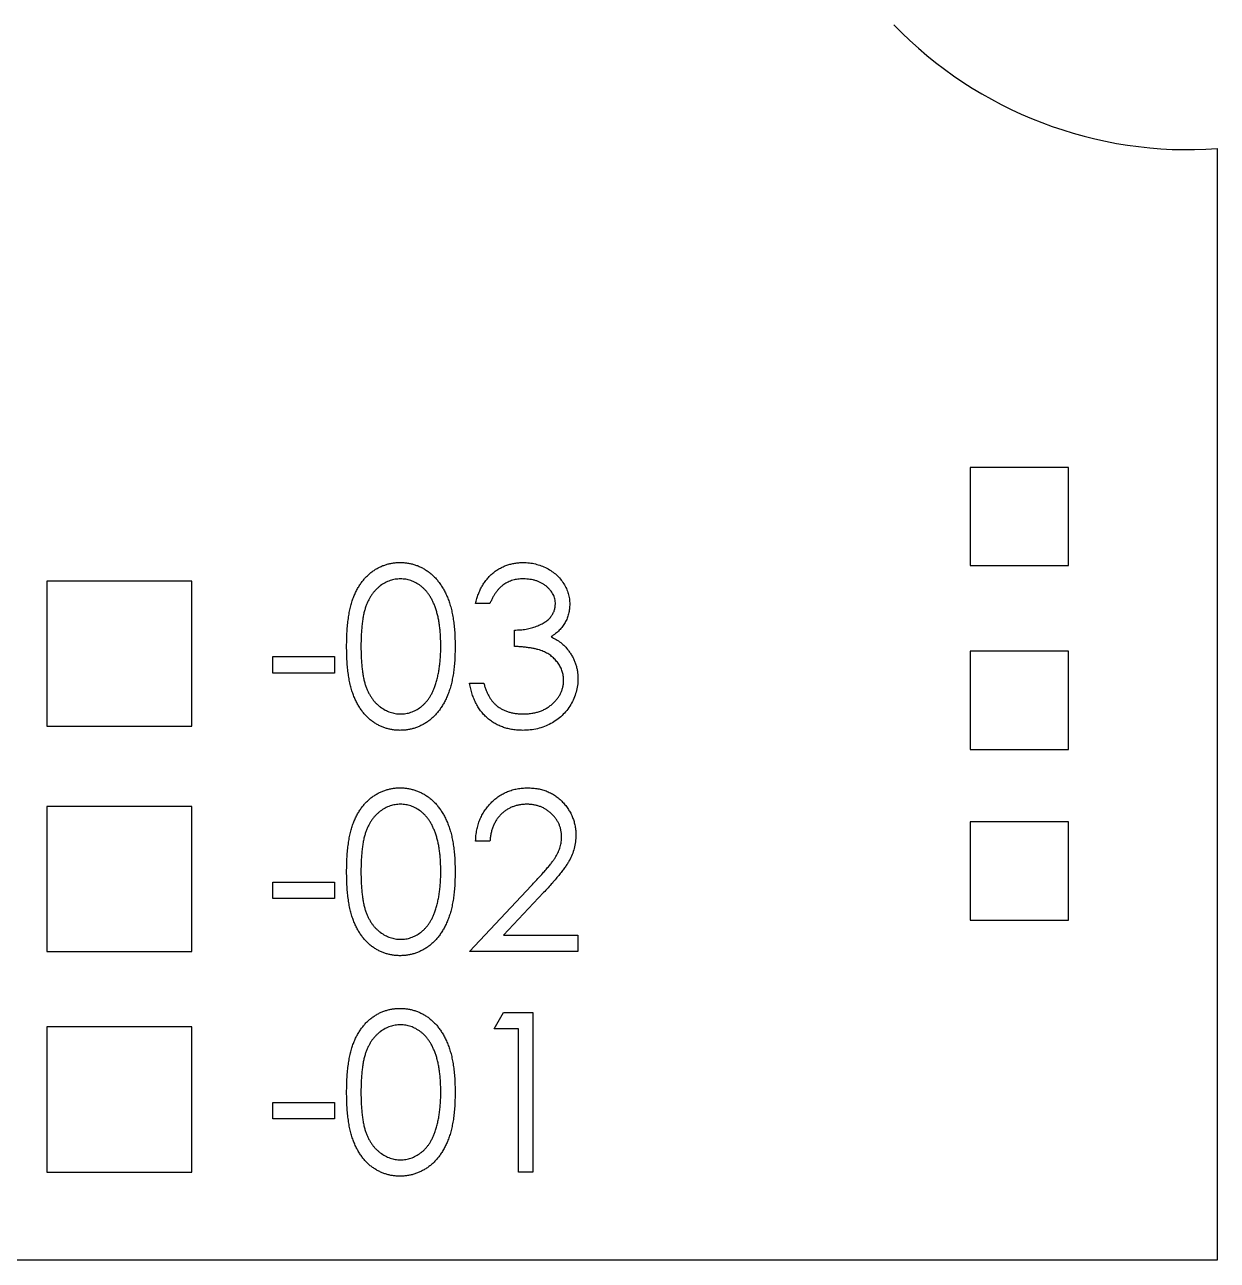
# Model space of a CAD drawing. Extents: x 3.85 to 6.74, y 3.97 to 4.93.
# Drawn here: x 6.3326 to 6.7434, y 3.9714 to 4.3971 of the extents above; entities that cross this region are included whole.
import ezdxf

# ---------------------------------------------------------------- set-up
doc = ezdxf.new("R2010")
doc.units = 0
doc.header["$MEASUREMENT"] = 0
doc.layers.get('0').update_dxf_attribs({"linetype": 'CONTINUOUS'})

msp = doc.modelspace()

# ---------------------------------------------------------------- linework, layer by layer
at = {"color": 7, "linetype": 'CONTINUOUS'}
for p, q in [((6.7434370859, 4.3544487922), (6.7434370859, 3.9714487999)), ((6.6582806347, 4.2446245575), (6.6582806347, 4.2107718069)), ((6.6921333853, 4.2446245575), (6.6582806347, 4.2446245575)), ((6.6921333853, 4.2107718069), (6.6921333853, 4.2446245575)), ((6.6582806347, 4.2107718069), (6.6921333853, 4.2107718069)), ((6.3902416894, 4.2054462918), (6.3402416914, 4.2054462918)), ((6.3402416914, 4.2054462918), (6.3402416914, 4.1554462961)), ((6.3902416894, 4.1554462961), (6.3902416894, 4.2054462918)), ((6.4928768196, 4.197753989), (6.4879409199, 4.197753989)), ((6.5013383527, 4.18294629), (6.5013383527, 4.1885873182)), ((6.6582806347, 4.1813346437), (6.6582806347, 4.1474818931)), ((6.6921333853, 4.1813346437), (6.6582806347, 4.1813346437)), ((6.6921333853, 4.1474818931), (6.6921333853, 4.1813346437)), ((6.4181332284, 4.1737796193), (6.4181332284, 4.1794206474)), ((6.4181332284, 4.1794206474), (6.4392870749, 4.1794206474)), ((6.4392870749, 4.1794206474), (6.4392870749, 4.1737796193)), ((6.4392870749, 4.1737796193), (6.4181332284, 4.1737796193)), ((6.4858255344, 4.1702539767), (6.490761434, 4.1702539767)), ((6.3402416914, 4.1554462961), (6.3902416894, 4.1554462961)), ((6.6582806347, 4.1474818931), (6.6921333853, 4.1474818931)), ((6.3902416894, 4.1278033587), (6.3402416914, 4.1278033587)), ((6.3402416914, 4.1278033587), (6.3402416914, 4.077803363)), ((6.3902416894, 4.077803363), (6.3902416894, 4.1278033587)), ((6.6582806347, 4.1224603079), (6.6582806347, 4.0886075665)), ((6.6921333853, 4.1224603079), (6.6582806347, 4.1224603079)), ((6.6921333853, 4.0886075665), (6.6921333853, 4.1224603079)), ((6.4928768196, 4.1158802848), (6.4879409199, 4.1158802848)), ((6.4181332284, 4.1017777235), (6.4392870749, 4.1017777235)), ((6.4181332284, 4.0961366954), (6.4181332284, 4.1017777235)), ((6.4392870749, 4.1017777235), (6.4392870749, 4.0961366954)), ((6.4858255344, 4.077803363), (6.507155663, 4.100565785)), ((6.4392870749, 4.0961366954), (6.4181332284, 4.0961366954)), ((6.5113643977, 4.0981308807), (6.4976033825, 4.083444382)), ((6.6582806347, 4.0886075665), (6.6921333853, 4.0886075665)), ((6.4976033825, 4.083444382), (6.5231973368, 4.083444382)), ((6.5231973368, 4.083444382), (6.5231973368, 4.077803363)), ((6.3402416914, 4.077803363), (6.3902416894, 4.077803363)), ((6.5231973368, 4.077803363), (6.4858255344, 4.077803363)), ((6.4942870766, 4.0511891429), (6.4975152368, 4.0568301711)), ((6.4975152368, 4.0568301711), (6.5076845094, 4.0568301711)), ((6.5076845094, 4.0568301711), (6.5076845094, 4.0018301694)), ((6.3402416914, 4.0518301697), (6.3402416914, 4.0018301694)), ((6.3902416894, 4.0518301697), (6.3402416914, 4.0518301697)), ((6.3902416894, 4.0018301694), (6.3902416894, 4.0518301697)), ((6.5027486097, 4.0511891429), (6.4942870766, 4.0511891429)), ((6.5027486097, 4.0018301694), (6.5027486097, 4.0511891429)), ((6.4181332284, 4.0201635018), (6.4181332284, 4.0258045254)), ((6.4181332284, 4.0258045254), (6.4392870749, 4.0258045254)), ((6.4392870749, 4.0258045254), (6.4392870749, 4.0201635018)), ((6.4392870749, 4.0201635018), (6.4181332284, 4.0201635018)), ((6.3402416914, 4.0018301694), (6.3902416894, 4.0018301694)), ((6.5076845094, 4.0018301694), (6.5027486097, 4.0018301694)), ((6.7434370859, 3.9714487999), (5.9834370922, 3.9714487999))]:
    msp.add_line(p, q, dxfattribs=at)
msp.add_arc((6.733437089, 4.495093743), 0.1410000000000009, 224, 274.06694474, dxfattribs=at)
for points, knots in [([(6.443517844058423, 4.182924258070557), (6.443522998629155, 4.183805788449535), (6.443533011457098, 4.18551817391686), (6.443644400933342, 4.188013361145268), (6.443829442011918, 4.190354165700757), (6.444083029349987, 4.192540699547861), (6.444391626012064, 4.194573527437115), (6.444803584231092, 4.196447215935327), (6.445272069210934, 4.198170440143029), (6.445815042665036, 4.199748809079236), (6.446427685713966, 4.201203622601019), (6.447094588125926, 4.202561658687764), (6.447841757204096, 4.203821295079289), (6.448628101424447, 4.205001090970822), (6.449481141370159, 4.206089173266556), (6.450397910582593, 4.207080651919052), (6.451370334089091, 4.207990891362525), (6.452403013129987, 4.208804923882284), (6.453486104983175, 4.209514244634863), (6.454587570370145, 4.210157227855489), (6.455738825352954, 4.210665845315513), (6.456911473594424, 4.211100771829757), (6.458114962856246, 4.211445292407916), (6.459349817412813, 4.211684933513903), (6.460617145361184, 4.211834858079919), (6.461472481938809, 4.211849250584458), (6.461906265532781, 4.211856549737224)], [0, 0, 0, 0, 0.0685938754172485, 0.1332445916929342, 0.1943104708402725, 0.2512764872501561, 0.3045101237883932, 0.3542310498301784, 0.4004762284391506, 0.4434059271904891, 0.4840095987806699, 0.52324660372995, 0.5610362642360331, 0.5978937295726231, 0.6335115912616172, 0.6685001861390466, 0.702875321900778, 0.7370646318789448, 0.7706720818125847, 0.8035672205235663, 0.8361830958220394, 0.8684616779620077, 0.9008476178018573, 0.9334672490309375, 0.9662579426774018, 1, 1, 1, 1]), ([(6.461906265532781, 4.211856549737224), (6.462343892325269, 4.211850480096057), (6.463214615618666, 4.211838403646357), (6.464497296519966, 4.211668420351018), (6.465757635307714, 4.211449017992686), (6.466976510153208, 4.211097132739645), (6.468176967639415, 4.210676056400039), (6.46932915479175, 4.210120452858439), (6.470473749915126, 4.20951619086228), (6.471558755584075, 4.208779042056129), (6.472616589784459, 4.207964371317853), (6.473608198901218, 4.20703951175729), (6.474558931112269, 4.206030058963711), (6.475432877637492, 4.204913499190151), (6.476267494606867, 4.203706952606872), (6.477031099120714, 4.202400304876327), (6.477739572756929, 4.200996451713416), (6.478406232941328, 4.199501901175169), (6.478989209668086, 4.197876731498608), (6.47950752258075, 4.196131079291597), (6.479932367712768, 4.194249136836961), (6.480283707166961, 4.192241387747918), (6.480556413464315, 4.190097885657294), (6.480754884497845, 4.187822973553407), (6.480859759186258, 4.185415228216058), (6.48087950566689, 4.183769032927442), (6.480889638930218, 4.182924258070557)], [0, 0, 0, 0, 0.0337879412002539, 0.0672261112531336, 0.0998413805582495, 0.132545412477981, 0.1651298048763309, 0.1980106431827073, 0.231279810572081, 0.2650439104334927, 0.299215763973783, 0.3343588397409629, 0.369695007645484, 0.4062575751144954, 0.4438035186000606, 0.4829815311234258, 0.5230848521443381, 0.5652667767065694, 0.6093428829310777, 0.656392590661991, 0.7058870179274405, 0.7583257517117638, 0.8138327469620024, 0.8727952177377407, 0.9347225675630351, 1, 1, 1, 1]), ([(6.4879409209815, 4.19775398563466), (6.488074642492201, 4.198307638954272), (6.488336057108098, 4.199389985908983), (6.488881304691181, 4.200936385722297), (6.489475292987096, 4.202399755344152), (6.490188550344542, 4.20375269364508), (6.49096654505381, 4.205022390688022), (6.491857902106517, 4.206180048358235), (6.492821497746839, 4.207255109244147), (6.493887318378723, 4.208209174405761), (6.495005054490221, 4.209073110150437), (6.496190455657733, 4.209809718194389), (6.497419672558271, 4.210443383453688), (6.49870122179032, 4.210965415668873), (6.500038918774052, 4.211358673897911), (6.501420669997664, 4.211643995128624), (6.502850096428038, 4.211829284066279), (6.503820415708867, 4.211847367486207), (6.50431311649432, 4.211856549737224)], [0, 0, 0, 0, 0.0726253460834351, 0.1419766113262342, 0.2089849284189385, 0.2739568703644452, 0.3368893473968405, 0.3987449534945898, 0.460115885278862, 0.5208249225900293, 0.5809944586324853, 0.6401519276014654, 0.6986224507562551, 0.7572710809271651, 0.8164266940046606, 0.8762540482034705, 0.9371652930625377, 1, 1, 1, 1]), ([(6.50431311649432, 4.211856549737224), (6.5050309881555, 4.211834876119089), (6.506451072613183, 4.211792001647342), (6.508537349065262, 4.211400489074099), (6.510549199079724, 4.210780951279961), (6.51246460154541, 4.209924935567808), (6.51424374834335, 4.208869134932404), (6.515826745563662, 4.207612546209773), (6.517192136447725, 4.206179414329257), (6.518337619525242, 4.204596474032821), (6.519234512367513, 4.202904744599598), (6.519895869665052, 4.201163599272999), (6.520298496080745, 4.19937716829403), (6.520350676259191, 4.19817098247842), (6.520376818417397, 4.197566685955173)], [0, 0, 0, 0, 0.0902542493426767, 0.178539791528685, 0.2660930338538197, 0.3546309779571728, 0.4418861533505628, 0.5257469151636484, 0.6081136336036369, 0.6901972728278826, 0.7708214843303347, 0.8483261812554107, 0.9240117400247427, 0.9999999999999999, 0.9999999999999999, 0.9999999999999999, 0.9999999999999999]), ([(6.462071529955859, 4.206215524096198), (6.461463102665967, 4.206183875361515), (6.460245139677319, 4.206120520235733), (6.458449908302761, 4.205665842593833), (6.456722994391332, 4.204898563815847), (6.455355773692816, 4.204030608708781), (6.454315505569705, 4.203196713282904), (6.453575232192743, 4.202485001179155), (6.45287660731835, 4.201710260844697), (6.452224699905242, 4.200861458082806), (6.451635538364432, 4.19993589333477), (6.451089983355139, 4.198946301830143), (6.450596357421064, 4.197885174279623), (6.450138161557184, 4.196744284452841), (6.449741660508296, 4.195491562763628), (6.449385159839467, 4.194114287821491), (6.449109994966927, 4.1925879628149), (6.448865672743002, 4.190927630938541), (6.448680992915966, 4.189129946527094), (6.448554740056456, 4.187193119752787), (6.448459095650897, 4.185117708625834), (6.448455561958668, 4.183684595257403), (6.44845374149432, 4.182946293326967)], [0, 0, 0, 0, 0.0603889949326789, 0.1208880041570434, 0.1826143959280571, 0.2473649821762152, 0.2810819424293911, 0.3148717957840594, 0.3492160021204664, 0.3845921848847575, 0.4210094470111024, 0.458060289232382, 0.496725344129668, 0.5371542602876627, 0.5800569185741213, 0.6271124013895726, 0.6783241508939639, 0.7339727554395395, 0.7937385905051615, 0.8577080745882901, 0.9266949806407878, 1, 1, 1, 1]), ([(6.47595374149432, 4.182946293326967), (6.475946829974057, 4.183607447909387), (6.475933307890448, 4.184900967598455), (6.475844466575993, 4.186793388073872), (6.475701705971304, 4.1885939205901), (6.475508482610586, 4.190304198523948), (6.475243227847626, 4.191921177837052), (6.474924683110716, 4.193447172183077), (6.474551226534841, 4.194881770918104), (6.474122858711811, 4.19622867117674), (6.473640101005538, 4.19748304073491), (6.473106774744645, 4.198647579810719), (6.472537725479943, 4.19972856932875), (6.471919248590359, 4.200722532343946), (6.471260094482992, 4.201635268684488), (6.470536595251791, 4.202445767736353), (6.469794706993616, 4.203193458016755), (6.468739584891535, 4.204031673900142), (6.467369476931133, 4.204893079130094), (6.465652839580889, 4.20566423237688), (6.463876193945526, 4.206120621678366), (6.462672650877021, 4.206183912766247), (6.462071529955859, 4.206215524096198)], [0, 0, 0, 0, 0.0656764168485229, 0.1284930038448351, 0.1881472132975866, 0.2450740694520083, 0.299412407564072, 0.3508569647004184, 0.3998785563875581, 0.4466052178570775, 0.491184762275947, 0.5333035069930628, 0.5737769712849099, 0.6124477128656399, 0.6495158390889502, 0.6854481283820849, 0.7202744270676118, 0.7540038485230655, 0.8190868636527461, 0.8805021609090239, 0.9403156787728293, 1, 1, 1, 1]), ([(6.504379222263551, 4.206215524096198), (6.503752961071759, 4.20619370224678), (6.50252972730717, 4.206151079099498), (6.500766638374905, 4.205776440847225), (6.499129300510506, 4.2051828651564), (6.49788197934097, 4.204466124270249), (6.496959350498609, 4.203761043250281), (6.496287408092498, 4.203154462049889), (6.495639586782009, 4.202466723207798), (6.495041307662873, 4.201678962821574), (6.494456720583355, 4.200818268782508), (6.493891407476232, 4.199879900708311), (6.493363526211592, 4.19885048027855), (6.493042196242548, 4.198126562161393), (6.492876818417397, 4.19775398563466)], [0, 0, 0, 0, 0.1227280999764561, 0.2397165235883929, 0.3518621792202467, 0.463201981803225, 0.5202611541541637, 0.5794324380306669, 0.6405963441586378, 0.705298229088021, 0.7732361059084536, 0.8446489293403164, 0.9200459817773688, 1, 1, 1, 1]), ([(6.5154409209815, 4.197588721211583), (6.515434552087355, 4.197875991403604), (6.515421881474514, 4.198447501826155), (6.515255706768637, 4.199285073190578), (6.515017535647956, 4.200097051211917), (6.514671521256013, 4.200873948461461), (6.514224019465384, 4.201618234627741), (6.513682608917104, 4.202332628085816), (6.513045918158476, 4.203023950663279), (6.512318081737225, 4.20367695525905), (6.511505797645669, 4.204264670961273), (6.510641667801918, 4.204788611319375), (6.509722323302547, 4.20522917057161), (6.508753755269365, 4.205594364275818), (6.507730728124836, 4.205868594297273), (6.506658623785949, 4.206065622572129), (6.505535238310473, 4.206188775566103), (6.504768826430584, 4.206206509222386), (6.504379222263551, 4.206215524096198)], [0, 0, 0, 0, 0.055265429429255, 0.1099479507543712, 0.1638976208060363, 0.2180695737014812, 0.2732851511607947, 0.3308840720778529, 0.3904782195586434, 0.4541190809354982, 0.5189409231034413, 0.5833792809311801, 0.6485746725268519, 0.7150779036892848, 0.7825379574848439, 0.8523470501177107, 0.9249408757112344, 1, 1, 1, 1]), ([(6.501338356878936, 4.188587318967993), (6.50201853912335, 4.188600580282835), (6.503350383152942, 4.188626546857443), (6.505301335615454, 4.188875934000164), (6.507161202980478, 4.189280724568701), (6.50890201009667, 4.189845864790117), (6.510480486423568, 4.190533878337625), (6.511863007678564, 4.191304190688926), (6.512999837376743, 4.192192868280305), (6.513911336225434, 4.193157902097572), (6.514587404824935, 4.194199495626924), (6.515086438729682, 4.195280175148787), (6.51538160676614, 4.196420045025937), (6.515421079958362, 4.197197790789606), (6.5154409209815, 4.197588721211583)], [0, 0, 0, 0, 0.1101513778870505, 0.2156840408510311, 0.3180373845849133, 0.4181367779933889, 0.5116558022784847, 0.5966723572005863, 0.6738006776704211, 0.7445265998525858, 0.8107013618101405, 0.874075167515923, 0.9367044473916147, 1, 1, 1, 1]), ([(6.520376818417397, 4.197566685955173), (6.520358533415228, 4.196985150609798), (6.520322752503483, 4.195847176182522), (6.52001893713036, 4.19418583837035), (6.519507652999448, 4.192620041794487), (6.518799413873224, 4.191143194961118), (6.517882618083735, 4.189764661763897), (6.5167720471326, 4.188481340621804), (6.515459862447557, 4.187287539565503), (6.514465479135763, 4.186603662133031), (6.513953541173807, 4.186251581788506)], [0, 0, 0, 0, 0.1280675485958898, 0.2506083188676679, 0.3706301659145024, 0.4900722467299496, 0.6103747641546189, 0.7343130699115267, 0.8632165042449886, 1, 1, 1, 1]), ([(6.513953541173807, 4.186251581788506), (6.514539357353046, 4.18597009182916), (6.515701909673205, 4.185411474950801), (6.517270532024675, 4.184298534869316), (6.518716222522797, 4.183045088098999), (6.519512980536095, 4.182055993967889), (6.519914078032782, 4.181558072173121)], [0, 0, 0, 0, 0.25391588862308, 0.5038961297186533, 0.7502553885301003, 1, 1, 1, 1]), ([(6.461906265532781, 4.154036036916711), (6.461472497057649, 4.154043400758228), (6.460617190291428, 4.154057920816361), (6.459349643964383, 4.154206911008886), (6.458116579888153, 4.154449863825619), (6.456915532998051, 4.154779792498436), (6.455744045622716, 4.155199112445967), (6.454613592515346, 4.155732471249825), (6.453509248562076, 4.156351086848254), (6.452436036670627, 4.15705486891482), (6.451414473455641, 4.157861419036943), (6.450438469211353, 4.158753310187826), (6.449533570175373, 4.159753527384452), (6.448686413117639, 4.160846106378158), (6.447893544376765, 4.162028872209783), (6.44714953935385, 4.163298151795424), (6.446484667888822, 4.164669417480421), (6.445858133882561, 4.166132128555638), (6.445305839369186, 4.167722094935868), (6.444823586000447, 4.16945122437959), (6.444417002529945, 4.171331311158805), (6.444093153119835, 4.173362445263607), (6.443827848232698, 4.175541482368224), (6.443644583351948, 4.177871894881247), (6.443533067150913, 4.180348691265739), (6.443523011021052, 4.182050069239302), (6.443517844058423, 4.182924258070557)], [0, 0, 0, 0, 0.0337906803429672, 0.0666286260745624, 0.099295262884201, 0.1316507517839148, 0.1636088819681108, 0.1961310226856821, 0.228932780592022, 0.2621920605927201, 0.296028765755508, 0.330258969185459, 0.3651045936798505, 0.4009992591691218, 0.4379098368951161, 0.4760009680137945, 0.5155511169363323, 0.5565882586710896, 0.5999440814163917, 0.6466082875005267, 0.6964008624514628, 0.7497565159327976, 0.8068383525917535, 0.8674216658694571, 0.9318796288865531, 1, 1, 1, 1]), ([(6.44845374149432, 4.182946293326967), (6.448455659678137, 4.18221167385405), (6.448459382496273, 4.180785921707068), (6.448553823903544, 4.178717720192078), (6.448685276694077, 4.176785467519293), (6.448850651929029, 4.174989917894401), (6.449098324647681, 4.173337346487142), (6.449379325141336, 4.171820883698999), (6.449716365895628, 4.17044333403063), (6.450117119159269, 4.16919266741998), (6.450573592020959, 4.168051146681803), (6.451071187919826, 4.166988440515619), (6.451610191826553, 4.16599162266591), (6.45220297008761, 4.165064289660149), (6.452858015522701, 4.164211620870095), (6.453560707287668, 4.163429566699432), (6.454315131321334, 4.162721311446878), (6.455359252678836, 4.161880755968921), (6.456730981922981, 4.16100192496065), (6.458468139846955, 4.160246046772332), (6.46025393472331, 4.159767955169419), (6.461466367281022, 4.159707324969864), (6.462071529955859, 4.159677062557736)], [0, 0, 0, 0, 0.0729596725565431, 0.1416003980637289, 0.2055868247616573, 0.2653317514049719, 0.320634150676446, 0.3715010354005607, 0.4184798438617735, 0.4613938651164282, 0.5018334890605347, 0.5405087845770907, 0.5778894042135677, 0.6143163116208332, 0.6497018639313423, 0.6845703410010858, 0.7186338519825681, 0.752359742329178, 0.8176309254522459, 0.8797078861579288, 0.93995847693856, 1, 1, 1, 1]), ([(6.480889638930218, 4.182924258070557), (6.480879270112179, 4.182083178583281), (6.48085902166908, 4.18044070110172), (6.480757271298724, 4.178043633164805), (6.480551093110085, 4.17578113468515), (6.480299799181814, 4.173649927707586), (6.479937482501427, 4.171652798082663), (6.47953411576901, 4.169779020475633), (6.479019598862433, 4.168046201272718), (6.478450450209093, 4.166434962172781), (6.477793066149906, 4.164946742682853), (6.477089928167286, 4.163548684170256), (6.476314924772715, 4.162249451957481), (6.475496322573471, 4.161035257663559), (6.474605830499243, 4.159928273785889), (6.473667964525143, 4.158907529044589), (6.472666735264645, 4.157981062660117), (6.471603455610763, 4.157156772855017), (6.470508194679939, 4.156414071173432), (6.469363376419317, 4.155788263025967), (6.468195799953887, 4.15524268603097), (6.466993320994414, 4.154804105932029), (6.465763607380397, 4.154457406636222), (6.464502230722245, 4.154221392880393), (6.4632144440799, 4.15405503290357), (6.462343834947688, 4.154042390837492), (6.461906265532781, 4.154036036916711)], [0, 0, 0, 0, 0.0650596339825159, 0.1270498037242675, 0.1855061235695817, 0.2407519353051602, 0.2929641184114982, 0.3424460113875109, 0.3889182415745303, 0.4326754501382249, 0.4745258671785994, 0.5146698695347106, 0.5536430499422051, 0.5914614378981227, 0.6278388512382591, 0.6634189805605545, 0.6985977059250446, 0.7332029146685496, 0.7673952762111598, 0.8008348065624473, 0.8340066273958262, 0.8669881685285085, 0.8997253758474593, 0.9327056936972697, 0.9661777838687264, 1, 1, 1, 1]), ([(6.473871409763551, 4.169119169929531), (6.474037223257453, 4.169609922978288), (6.474373895760535, 4.170606362130685), (6.474807795070503, 4.172152076663378), (6.475149508486561, 4.173773834382403), (6.47545693280548, 4.175461943359407), (6.475666766541011, 4.177228852946723), (6.475835660749747, 4.179069096122542), (6.475935142973078, 4.180984060386241), (6.475947474775628, 4.182285124533595), (6.47595374149432, 4.182946293326967)], [0, 0, 0, 0, 0.1105883385953345, 0.2245417540535943, 0.3425034940501039, 0.4643240984173566, 0.5907560327017645, 0.7222274753555133, 0.8588428362087226, 0.9999999999999999, 0.9999999999999999, 0.9999999999999999, 0.9999999999999999]), ([(6.518261433802013, 4.171311677942351), (6.518237336030012, 4.171824109641157), (6.518189260393165, 4.172846423250006), (6.517823734267905, 4.174351038821769), (6.517217118950445, 4.17580129043492), (6.516384395689696, 4.177178185803779), (6.515346420611245, 4.178439372315524), (6.514152258742227, 4.179568270192087), (6.512776430421792, 4.180508251380295), (6.511502949845474, 4.181155886113738), (6.510372009908441, 4.181587379561043), (6.50940612982767, 4.181889956181257), (6.508323831138859, 4.182131824626143), (6.507138118500809, 4.18236578635908), (6.505843987509377, 4.182561924452071), (6.50444027334651, 4.182726197965676), (6.502926410953564, 4.182857436049818), (6.501878409026427, 4.182916075487341), (6.501338356878936, 4.182946293326967)], [0, 0, 0, 0, 0.0669025611986262, 0.1334722245710304, 0.2010152128987453, 0.2716179086809916, 0.3428843170151075, 0.4138334373834363, 0.4855715419705947, 0.5598171257698282, 0.5999152807368288, 0.6436230850318218, 0.6919224361141817, 0.7447128019262279, 0.8015114286639122, 0.8628712761230354, 0.9293353763051998, 1, 1, 1, 1]), ([(6.519914078032782, 4.181558072173121), (6.520178835426325, 4.181195774690871), (6.520704014627778, 4.180477112598493), (6.521350427745456, 4.179320976057755), (6.521943555350895, 4.17815585241912), (6.522380080099266, 4.176935930523846), (6.522756783658662, 4.175700396421093), (6.523004642057447, 4.174422792387676), (6.523163757235123, 4.173115256743333), (6.523186100255844, 4.172230279947002), (6.52319733123791, 4.171785435955172)], [0, 0, 0, 0, 0.1281455049994644, 0.254192538628043, 0.3781411397135915, 0.5013808330744073, 0.6239569784447042, 0.7470758858273299, 0.8728647202442611, 1, 1, 1, 1]), ([(6.462071529955859, 4.159677062557736), (6.462680167575797, 4.159703598548233), (6.46389528384856, 4.159756576400423), (6.465679863202609, 4.160218946212485), (6.467398007989432, 4.160970612695906), (6.468753949640306, 4.161829373837228), (6.469782663342332, 4.162652436153525), (6.470519991688665, 4.163353366839109), (6.471196663966477, 4.164138431150527), (6.471838472739083, 4.164985407987555), (6.472427114037795, 4.165910550391977), (6.47296239229049, 4.166909389904048), (6.473450844790681, 4.167984705822686), (6.473729129812976, 4.168735373114619), (6.473871409763551, 4.169119169929531)], [0, 0, 0, 0, 0.1128017870876412, 0.2252034422403031, 0.3396628004503114, 0.4597310343290401, 0.5217844254033596, 0.5839686717932115, 0.6482103637315138, 0.7139104928357358, 0.7810269995615565, 0.8514662200478417, 0.9240585113203397, 1, 1, 1, 1]), ([(6.504169887327653, 4.154036036916711), (6.503581906765162, 4.154049799266489), (6.502424957086921, 4.154076878981641), (6.500723460692258, 4.154258705113176), (6.499102744513952, 4.154599824225187), (6.497547070754123, 4.15502882871968), (6.496079918309793, 4.155621975496273), (6.494680183566174, 4.156329116342112), (6.493354002041274, 4.157168384950618), (6.492109249500782, 4.158141192729943), (6.490947255799334, 4.159230105562837), (6.489897624691097, 4.160453213346574), (6.488948743118792, 4.16178768864251), (6.488106640158053, 4.163245535278783), (6.487367771728605, 4.164822670032299), (6.486748038330935, 4.166525412768586), (6.486206934523723, 4.168340563079829), (6.485954865925461, 4.169605156868914), (6.485825536366115, 4.170253985634659)], [0, 0, 0, 0, 0.0655377247223923, 0.128956387961231, 0.1903671277264783, 0.2499654671000665, 0.3085687536915746, 0.3664152430357365, 0.424556412502518, 0.483181137491438, 0.542251435306565, 0.6017442596855528, 0.6625077153077683, 0.7244995565544741, 0.7891389152034054, 0.856353952001831, 0.9262991097764977, 1, 1, 1, 1]), ([(6.490761433802013, 4.170253985634659), (6.490890028381789, 4.169830501140438), (6.491140156009269, 4.169006787015011), (6.491565923549822, 4.167821296497262), (6.492050996396642, 4.166734527089444), (6.492571368032352, 4.165738506601219), (6.493117886469852, 4.164823425991067), (6.493729406721996, 4.164013482334817), (6.494360636145739, 4.163273100585807), (6.494836454555546, 4.162855970969604), (6.495069326430217, 4.162651822173121)], [0, 0, 0, 0, 0.149770386031969, 0.2913164099952423, 0.4259663731047409, 0.5521595739695285, 0.6715274135235938, 0.7861216286916604, 0.8953250730704463, 1, 1, 1, 1]), ([(6.52319733123791, 4.171785435955172), (6.523169065592041, 4.171015317765582), (6.523112667318887, 4.169478705574902), (6.522610738359325, 4.16720786994583), (6.521827792657628, 4.164992217584226), (6.520736628032698, 4.162863170645925), (6.519380475583942, 4.160877242276237), (6.517775962758574, 4.159095261669167), (6.515921381095206, 4.157577493494988), (6.513870727993502, 4.156298109448821), (6.511640454996953, 4.155284212020678), (6.509264480996215, 4.154553616746965), (6.506756873397553, 4.154115362057064), (6.505042033962388, 4.154062779679269), (6.504169887327653, 4.154036036916711)], [0, 0, 0, 0, 0.0796349660380427, 0.1588951686538334, 0.2395795267652217, 0.3223821210874965, 0.4057934127573031, 0.4878842639085049, 0.5697105896098897, 0.6530482051842861, 0.7374337002462258, 0.8225728805582574, 0.9097627089986438, 1, 1, 1, 1]), ([(6.504258028353295, 4.159677062557736), (6.504772733219274, 4.159686725328409), (6.505779194151787, 4.159705620042303), (6.507247673173455, 4.159879886773147), (6.508645138001003, 4.160132578961095), (6.509957327510096, 4.16052783867437), (6.511202097379902, 4.161002017996264), (6.512351660750685, 4.161622805756263), (6.513439813365285, 4.162323885169575), (6.51443467738101, 4.163139375365827), (6.515331595937275, 4.164020831997733), (6.516106632666878, 4.164955978930676), (6.516777903115208, 4.165915820524117), (6.517317492531178, 4.166922747942268), (6.517744333085128, 4.167966884036622), (6.518034732915835, 4.169052137017827), (6.518236698730901, 4.170169368376728), (6.518253143675201, 4.170928825145473), (6.518261433802013, 4.171311677942351)], [0, 0, 0, 0, 0.0760618905628335, 0.148732460803536, 0.2183745247439723, 0.2857225935927383, 0.3510576941824566, 0.414934915729319, 0.4784859417740849, 0.5421690352812155, 0.6047501165431393, 0.6641185017301124, 0.7214996756099118, 0.7776159163852555, 0.8326661086975489, 0.8878580281135748, 0.9434676608977681, 1, 1, 1, 1]), ([(6.495069326430217, 4.162651822173121), (6.495377307028125, 4.162414503395589), (6.495992317557961, 4.161940598389556), (6.496993873553669, 4.161334103543434), (6.498050888985825, 4.160814958455296), (6.499172178618315, 4.16039297557028), (6.500357892866289, 4.160076219995622), (6.501603221975396, 4.15984823423859), (6.502910209218409, 4.159697728217396), (6.503802202473382, 4.159684051583381), (6.504258028353295, 4.159677062557736)], [0, 0, 0, 0, 0.1182604269471052, 0.2361558108840867, 0.3556302211949984, 0.4762494473041355, 0.6001641196112295, 0.7286330771605736, 0.8613262312325873, 1, 1, 1, 1]), ([(6.443517844058423, 4.105281325344987), (6.443522998629155, 4.106162855723966), (6.443533011457098, 4.10787524119129), (6.443644400933342, 4.110370428419698), (6.443829442011918, 4.112711232975188), (6.444083029349987, 4.114897766822292), (6.444391626012064, 4.116930594711544), (6.444803584231092, 4.118804283209758), (6.445272069210934, 4.12052750741746), (6.445815042665036, 4.122105876353666), (6.446427685713966, 4.123560689875449), (6.447094588125926, 4.124918725962194), (6.447841757204096, 4.12617836235372), (6.448628101424447, 4.127358158245253), (6.449481141370159, 4.128446240540987), (6.450397910582593, 4.129437719193482), (6.451370334089091, 4.130347958636954), (6.452403013129987, 4.131161991156715), (6.453486104983175, 4.131871311909293), (6.454587570370145, 4.132514295129919), (6.455738825352954, 4.133022912589944), (6.456911473594424, 4.133457839104187), (6.458114962856246, 4.133802359682345), (6.459349817412813, 4.134042000788333), (6.460617145361184, 4.134191925354348), (6.461472481938809, 4.134206317858888), (6.461906265532781, 4.134213617011653)], [0, 0, 0, 0, 0.0685938754172485, 0.1332445916929342, 0.1943104708402729, 0.2512764872501566, 0.3045101237883933, 0.3542310498301785, 0.4004762284391508, 0.4434059271904892, 0.48400959878067, 0.5232466037299498, 0.5610362642360333, 0.5978937295726232, 0.6335115912616174, 0.6685001861390468, 0.7028753219007781, 0.737064631878945, 0.7706720818125848, 0.8035672205235665, 0.8361830958220395, 0.8684616779620079, 0.9008476178018571, 0.9334672490309373, 0.9662579426774018, 1, 1, 1, 1]), ([(6.461906265532781, 4.134213617011653), (6.462343892325269, 4.134207547370487), (6.463214615618666, 4.134195470920789), (6.464497296519966, 4.134025487625449), (6.465757635307714, 4.133806085267117), (6.466976510153208, 4.133454200014076), (6.468176967639415, 4.133033123674468), (6.46932915479175, 4.132477520132869), (6.470473749915126, 4.131873258136711), (6.471558755584075, 4.131136109330559), (6.472616589784459, 4.130321438592283), (6.473608198901218, 4.12939657903172), (6.474558931112269, 4.128387126238142), (6.475432877637492, 4.12727056646458), (6.476267494606867, 4.126064019881302), (6.477031099120714, 4.124757372150757), (6.477739572756929, 4.123353518987846), (6.478406232941328, 4.121858968449598), (6.478989209668086, 4.120233798773039), (6.47950752258075, 4.118488146566027), (6.479932367712768, 4.116606204111392), (6.480283707166963, 4.114598455022349), (6.480556413464315, 4.112454952931724), (6.480754884497845, 4.110180040827838), (6.480859759186258, 4.107772295490489), (6.48087950566689, 4.106126100201872), (6.480889638930218, 4.105281325344987)], [0, 0, 0, 0, 0.0337879412002539, 0.0672261112531336, 0.0998413805582496, 0.1325454124779809, 0.1651298048763308, 0.1980106431827072, 0.2312798105720809, 0.2650439104334926, 0.2992157639737829, 0.3343588397409634, 0.3696950076454846, 0.4062575751144953, 0.4438035186000606, 0.4829815311234258, 0.5230848521443381, 0.5652667767065694, 0.6093428829310777, 0.6563925906619911, 0.7058870179274406, 0.7583257517117639, 0.8138327469620024, 0.8727952177377413, 0.9347225675630347, 1, 1, 1, 1]), ([(6.4879409209815, 4.115880283678321), (6.487973085053095, 4.116535115142552), (6.488036254433712, 4.117821186711057), (6.488332205031304, 4.11969623099434), (6.488755281253383, 4.121488685994528), (6.489354878962002, 4.123183184703846), (6.490095329734926, 4.124799969331037), (6.491001855759209, 4.126317570846553), (6.492055131368227, 4.127751051265506), (6.493253224285831, 4.129073270049807), (6.494553265522256, 4.130281943333944), (6.49594746580932, 4.131336739849812), (6.497421495402999, 4.132217743228409), (6.498962569201746, 4.132958246886247), (6.50058851017906, 4.133513409899508), (6.502283776158968, 4.13392551267619), (6.504056029570083, 4.134173413467871), (6.505263514272793, 4.134200063351031), (6.505877619699449, 4.134213617011653)], [0, 0, 0, 0, 0.0687985167452406, 0.1351184559300887, 0.1990010113675045, 0.2619337007769909, 0.3235312844431782, 0.3854347205665486, 0.4472155159851222, 0.5100181032833274, 0.5725109099917948, 0.6333640222588508, 0.6932167277430217, 0.7525553881310318, 0.8125582265741703, 0.8732608589653617, 0.9355427078252669, 1, 1, 1, 1]), ([(6.505877619699449, 4.134213617011653), (6.506480746162069, 4.134199612983618), (6.507665868116492, 4.134172095568774), (6.509394813659616, 4.133932230004135), (6.51104464236021, 4.13356465740562), (6.512596656725736, 4.13301997271741), (6.514066784785085, 4.132336512581195), (6.515436823913335, 4.13148654035792), (6.516739903085438, 4.130510273873105), (6.517912069444964, 4.129358719680051), (6.518988845654306, 4.128130008447283), (6.519916961644429, 4.126817755182333), (6.520716262436691, 4.125460844900414), (6.521370465168644, 4.12404867815845), (6.521866379932689, 4.122576656255077), (6.522233805245749, 4.121058891967893), (6.522443845410187, 4.11947786926833), (6.522475904152534, 4.11840759260826), (6.522492203032781, 4.117863456755243)], [0, 0, 0, 0, 0.0694796363669833, 0.1365250035391414, 0.2008008928734225, 0.2639832069133276, 0.3257111447611872, 0.3872705140757315, 0.4494927805315655, 0.5129551957628502, 0.576266397070108, 0.6375749668311783, 0.6979010984244985, 0.7575582794115655, 0.816587504365064, 0.876645756608313, 0.9372858729381262, 1, 1, 1, 1]), ([(6.462071529955859, 4.128572591370628), (6.461463102665967, 4.128540942635946), (6.460245139677319, 4.128477587510163), (6.458449908302761, 4.128022909868264), (6.456722994391332, 4.127255631090278), (6.455355773692816, 4.12638767598321), (6.454315505569705, 4.125553780557334), (6.453575232192743, 4.124842068453585), (6.45287660731835, 4.124067328119128), (6.452224699905242, 4.123218525357236), (6.451635538364432, 4.1222929606092), (6.451089983355139, 4.121303369104572), (6.450596357421064, 4.120242241554053), (6.450138161557184, 4.11910135172727), (6.449741660508296, 4.117848630038058), (6.449385159839467, 4.116471355095921), (6.449109994966927, 4.114945030089331), (6.448865672743002, 4.113284698212971), (6.448680992915966, 4.111487013801524), (6.448554740056456, 4.109550187027216), (6.448459095650897, 4.107474775900265), (6.448455561958668, 4.106041662531832), (6.44845374149432, 4.105303360601398)], [0, 0, 0, 0, 0.0603889949326789, 0.1208880041570434, 0.1826143959280565, 0.2473649821762152, 0.2810819424293911, 0.314871795784059, 0.3492160021204664, 0.3845921848847574, 0.4210094470111023, 0.4580602892323818, 0.4967253441296684, 0.5371542602876624, 0.5800569185741206, 0.6271124013895722, 0.6783241508939636, 0.7339727554395391, 0.7937385905051612, 0.8577080745882897, 0.9266949806407879, 1, 1, 1, 1]), ([(6.47595374149432, 4.105303360601398), (6.475946829974057, 4.105964515183818), (6.475933307890448, 4.107258034872886), (6.475844466575993, 4.109150455348303), (6.475701705971304, 4.11095098786453), (6.475508482610586, 4.112661265798378), (6.475243227847626, 4.114278245111483), (6.474924683110716, 4.115804239457507), (6.474551226534841, 4.117238838192534), (6.474122858711811, 4.118585738451171), (6.473640101005538, 4.119840108009339), (6.473106774744645, 4.121004647085149), (6.472537725479943, 4.12208563660318), (6.471919248590359, 4.123079599618376), (6.47126009448299, 4.123992335958918), (6.470536595251791, 4.124802835010783), (6.469794706993616, 4.125550525291185), (6.468739584891535, 4.126388741174574), (6.467369476931133, 4.127250146404524), (6.465652839580889, 4.128021299651309), (6.463876193945526, 4.128477688952796), (6.462672650877021, 4.128540980040677), (6.462071529955859, 4.128572591370628)], [0, 0, 0, 0, 0.0656764168485234, 0.128493003844835, 0.1881472132975865, 0.2450740694520087, 0.2994124075640729, 0.3508569647004182, 0.3998785563875584, 0.4466052178570776, 0.4911847622759477, 0.5333035069930625, 0.57377697128491, 0.61244771286564, 0.6495158390889498, 0.6854481283820854, 0.7202744270676118, 0.7540038485230655, 0.8190868636527466, 0.880502160909024, 0.9403156787728294, 1, 1, 1, 1]), ([(6.505624214250731, 4.128572591370628), (6.50519399129633, 4.128561801921725), (6.504349104449818, 4.12854061322557), (6.503111289149939, 4.128380020432433), (6.501922188829471, 4.128136810835247), (6.500800127190051, 4.127749623147484), (6.499721621478257, 4.127296470543358), (6.498714184915373, 4.126709717631231), (6.497749517349253, 4.126039261690185), (6.496847013711552, 4.125257552646776), (6.496025027921466, 4.124375120880412), (6.495277260090464, 4.12341460949686), (6.494643668993588, 4.122358990575817), (6.494081236569548, 4.121233593995829), (6.493651086804581, 4.12000750046993), (6.493283339580191, 4.11871069560936), (6.49301621333196, 4.117324677059119), (6.492924055124917, 4.116369744774422), (6.492876818417397, 4.115880283678321)], [0, 0, 0, 0, 0.0644420198530867, 0.1265534866972383, 0.1867788219416124, 0.2459439745213414, 0.3041103458128573, 0.3617852793109977, 0.420255407067459, 0.4799428587769948, 0.5402862362437816, 0.6007123566267304, 0.6619622304358131, 0.7244721944653055, 0.7888813129531337, 0.8563062910592517, 0.9263482014292842, 1, 1, 1, 1]), ([(6.517556305596884, 4.117422751627038), (6.51754641798017, 4.117798072214983), (6.517526931386329, 4.118537757021615), (6.517351695164191, 4.119621538213869), (6.517094238373284, 4.120671025124277), (6.516697417926779, 4.121673241599298), (6.516220652771174, 4.122647899299667), (6.515611550127521, 4.123565365591621), (6.514915505755522, 4.124456914699018), (6.514108128424925, 4.125291976141908), (6.513221778134406, 4.126057022094272), (6.512285266654499, 4.12673467177676), (6.511294487240121, 4.12730100444963), (6.510253568907982, 4.127765258390348), (6.509165426395269, 4.128129443227877), (6.508027951672403, 4.128381792258326), (6.506844288602265, 4.128540231312235), (6.506036047949751, 4.128561668296529), (6.505624214250731, 4.128572591370628)], [0, 0, 0, 0, 0.0619690391917484, 0.1221290764323364, 0.180999124191659, 0.2401624165448512, 0.2998647227478914, 0.3599512670925817, 0.4217417893803282, 0.486545679012397, 0.5515084714935634, 0.6149949372340053, 0.6772396658274387, 0.7397146797414266, 0.8030385380943941, 0.866487292833148, 0.9319694797733326, 0.9999999999999999, 0.9999999999999999, 0.9999999999999999, 0.9999999999999999]), ([(6.507155664571243, 4.100565780473192), (6.507675025274471, 4.101107867150912), (6.508672610895234, 4.102149104717673), (6.510082996226247, 4.103669740245407), (6.511351786661817, 4.105078798380812), (6.51247982384666, 4.106382522995053), (6.513468035937724, 4.107573523188478), (6.514313261089949, 4.108661132548761), (6.515019235046061, 4.109636017529816), (6.515767420324548, 4.110781271642606), (6.516480864635481, 4.112181218547889), (6.517107909183216, 4.11388342131769), (6.517487513421494, 4.115639580639577), (6.517533283070869, 4.116825981715112), (6.517556305596884, 4.117422751627038)], [0, 0, 0, 0, 0.1107941734871618, 0.2128129326077734, 0.3060779098917656, 0.390617458060214, 0.4672327266979064, 0.5344506183816976, 0.59386680149885, 0.6448329686326044, 0.7362206188001785, 0.8250374016667812, 0.9119923130965324, 1, 1, 1, 1]), ([(6.522492203032781, 4.117863456755243), (6.522465594198282, 4.117097419684614), (6.522412843476654, 4.11557878840938), (6.521961623688653, 4.113347121445995), (6.521256869471843, 4.111184957545531), (6.520408414776313, 4.109444740631073), (6.519552250917343, 4.108042632764467), (6.518781494644315, 4.106887636445776), (6.51787406549704, 4.105644343194269), (6.516837716150535, 4.104307720794883), (6.515654599198601, 4.102895273447245), (6.514355451860603, 4.101378183428507), (6.512906723208333, 4.099784502781978), (6.511890816137749, 4.098695288297363), (6.511364398545603, 4.098130884639859)], [0, 0, 0, 0, 0.0987013748863721, 0.1956706803858569, 0.2924199929089622, 0.3913392869674686, 0.4444587417649348, 0.5042245791547474, 0.5703475914063549, 0.6429138259794822, 0.7222898165239618, 0.8079227212022502, 0.9004703662977914, 1, 1, 1, 1]), ([(6.461906265532781, 4.076393104191141), (6.461472497057649, 4.076400468032658), (6.460617190291428, 4.076414988090792), (6.459349643964383, 4.076563978283315), (6.458116579888153, 4.076806931100049), (6.456915532998051, 4.077136859772867), (6.455744045622716, 4.077556179720396), (6.454613592515346, 4.078089538524256), (6.453509248562076, 4.078708154122683), (6.452436036670627, 4.07941193618925), (6.451414473455641, 4.080218486311374), (6.450438469211353, 4.081110377462257), (6.449533570175373, 4.082110594658883), (6.448686413117639, 4.083203173652588), (6.447893544376765, 4.084385939484213), (6.44714953935385, 4.085655219069855), (6.446484667888822, 4.087026484754851), (6.445858133882561, 4.088489195830068), (6.445305839369186, 4.090079162210298), (6.444823586000447, 4.09180829165402), (6.444417002529945, 4.093688378433235), (6.444093153119835, 4.095719512538038), (6.443827848232698, 4.097898549642653), (6.443644583351948, 4.100228962155677), (6.443533067150913, 4.10270575854017), (6.443523011021052, 4.104407136513732), (6.443517844058423, 4.105281325344987)], [0, 0, 0, 0, 0.0337906803429672, 0.0666286260745623, 0.099295262884201, 0.1316507517839147, 0.163608881968111, 0.1961310226856822, 0.2289327805920221, 0.2621920605927204, 0.296028765755508, 0.3302589691854593, 0.3651045936798505, 0.4009992591691218, 0.4379098368951161, 0.4760009680137942, 0.5155511169363319, 0.5565882586710893, 0.5999440814163913, 0.6466082875005263, 0.6964008624514633, 0.7497565159327976, 0.8068383525917535, 0.8674216658694571, 0.9318796288865535, 1, 1, 1, 1]), ([(6.44845374149432, 4.105303360601398), (6.448455659678137, 4.104568741128479), (6.448459382496273, 4.103142988981499), (6.448553823903545, 4.101074787466509), (6.448685276694077, 4.099142534793724), (6.448850651929029, 4.097346985168831), (6.449098324647681, 4.095694413761573), (6.449379325141336, 4.094177950973429), (6.449716365895628, 4.092800401305061), (6.450117119159269, 4.09154973469441), (6.450573592020959, 4.090408213956233), (6.451071187919826, 4.089345507790048), (6.451610191826553, 4.088348689940341), (6.45220297008761, 4.08742135693458), (6.452858015522701, 4.086568688144526), (6.453560707287668, 4.085786633973862), (6.454315131321334, 4.085078378721309), (6.455359252678836, 4.084237823243352), (6.456730981922981, 4.083358992235081), (6.458468139846955, 4.082603114046762), (6.46025393472331, 4.082125022443849), (6.461466367281022, 4.082064392244294), (6.462071529955859, 4.082034129832167)], [0, 0, 0, 0, 0.0729596725565426, 0.141600398063729, 0.2055868247616569, 0.2653317514049716, 0.3206341506764451, 0.3715010354005608, 0.4184798438617732, 0.4613938651164284, 0.5018334890605345, 0.54050878457709, 0.5778894042135679, 0.614316311620833, 0.6497018639313421, 0.6845703410010852, 0.7186338519825679, 0.7523597423291778, 0.8176309254522458, 0.8797078861579285, 0.9399584769385599, 1, 1, 1, 1]), ([(6.480889638930218, 4.105281325344987), (6.480879270112179, 4.104440245857711), (6.48085902166908, 4.102797768376151), (6.480757271298724, 4.100400700439235), (6.480551093110085, 4.09813820195958), (6.480299799181814, 4.096006994982018), (6.479937482501427, 4.094009865357094), (6.47953411576901, 4.092136087750063), (6.479019598862433, 4.090403268547148), (6.478450450209093, 4.088792029447212), (6.477793066149906, 4.087303809957283), (6.477089928167286, 4.085905751444686), (6.476314924772715, 4.084606519231913), (6.475496322573471, 4.083392324937989), (6.474605830499243, 4.082285341060319), (6.473667964525143, 4.081264596319019), (6.472666735264645, 4.080338129934548), (6.471603455610763, 4.079513840129447), (6.470508194679939, 4.078771138447862), (6.469363376419317, 4.078145330300397), (6.468195799953887, 4.0775997533054), (6.466993320994414, 4.077161173206459), (6.465763607380397, 4.076814473910653), (6.464502230722245, 4.076578460154823), (6.4632144440799, 4.076412100178), (6.462343834947688, 4.076399458111922), (6.461906265532781, 4.076393104191141)], [0, 0, 0, 0, 0.065059633982516, 0.1270498037242679, 0.1855061235695818, 0.2407519353051603, 0.2929641184114982, 0.3424460113875105, 0.3889182415745299, 0.4326754501382249, 0.4745258671785999, 0.5146698695347107, 0.5536430499422053, 0.5914614378981228, 0.6278388512382592, 0.6634189805605543, 0.6985977059250446, 0.7332029146685499, 0.7673952762111597, 0.8008348065624474, 0.8340066273958263, 0.8669881685285082, 0.8997253758474593, 0.9327056936972697, 0.9661777838687264, 1, 1, 1, 1]), ([(6.473871409763551, 4.091476237203961), (6.474037223257453, 4.091966990252718), (6.474373895760535, 4.092963429405116), (6.474807795070503, 4.094509143937809), (6.475149508486561, 4.096130901656833), (6.47545693280548, 4.097819010633838), (6.475666766541011, 4.099585920221153), (6.475835660749747, 4.101426163396972), (6.475935142973078, 4.103341127660672), (6.475947474775628, 4.104642191808026), (6.47595374149432, 4.105303360601398)], [0, 0, 0, 0, 0.1105883385953358, 0.2245417540535946, 0.3425034940501031, 0.4643240984173572, 0.5907560327017665, 0.7222274753555143, 0.8588428362087237, 1, 1, 1, 1]), ([(6.462071529955859, 4.082034129832167), (6.462680167575797, 4.082060665822663), (6.46389528384856, 4.082113643674854), (6.465679863202609, 4.082576013486916), (6.467398007989432, 4.083327679970337), (6.468753949640306, 4.084186441111658), (6.469782663342332, 4.085009503427956), (6.470519991688664, 4.08571043411354), (6.471196663966477, 4.086495498424958), (6.471838472739083, 4.087342475261985), (6.472427114037795, 4.088267617666407), (6.47296239229049, 4.089266457178478), (6.473450844790681, 4.090341773097117), (6.473729129812976, 4.091092440389049), (6.473871409763551, 4.091476237203961)], [0, 0, 0, 0, 0.1128017870876411, 0.2252034422403028, 0.3396628004503114, 0.4597310343290401, 0.5217844254033596, 0.5839686717932117, 0.6482103637315129, 0.7139104928357348, 0.7810269995615555, 0.8514662200478416, 0.9240585113203397, 1, 1, 1, 1]), ([(6.443517844058423, 4.029308133108139), (6.443522998629155, 4.030189663487118), (6.443533011457098, 4.031902048954442), (6.443644400933342, 4.03439723618285), (6.443829442011918, 4.03673804073834), (6.444083029349987, 4.038924574585444), (6.444391626012064, 4.040957402474697), (6.444803584231092, 4.04283109097291), (6.445272069210934, 4.044554315180612), (6.445815042665036, 4.046132684116818), (6.446427685713966, 4.047587497638601), (6.447094588125926, 4.048945533725346), (6.447841757204096, 4.050205170116873), (6.448628101424447, 4.051384966008404), (6.449481141370159, 4.052473048304139), (6.450397910582593, 4.053464526956634), (6.451370334089091, 4.054374766400107), (6.452403013129987, 4.055188798919866), (6.453486104983175, 4.055898119672446), (6.454587570370145, 4.056541102893072), (6.455738825352954, 4.057049720353096), (6.456911473594424, 4.05748464686734), (6.458114962856246, 4.057829167445498), (6.459349817412813, 4.058068808551486), (6.460617145361184, 4.058218733117501), (6.461472481938809, 4.058233125622041), (6.461906265532781, 4.058240424774806)], [0, 0, 0, 0, 0.0685938754172485, 0.1332445916929342, 0.1943104708402729, 0.2512764872501566, 0.3045101237883935, 0.3542310498301785, 0.4004762284391505, 0.4434059271904894, 0.4840095987806698, 0.5232466037299497, 0.5610362642360331, 0.5978937295726227, 0.6335115912616175, 0.6685001861390466, 0.7028753219007775, 0.7370646318789444, 0.7706720818125847, 0.8035672205235663, 0.8361830958220393, 0.8684616779620078, 0.900847617801857, 0.9334672490309371, 0.9662579426774017, 1, 1, 1, 1]), ([(6.461906265532781, 4.058240424774806), (6.462343892325269, 4.05823435513364), (6.463214615618666, 4.058222278683941), (6.464497296519966, 4.058052295388601), (6.465757635307714, 4.05783289303027), (6.466976510153208, 4.057481007777228), (6.468176967639415, 4.057059931437621), (6.46932915479175, 4.056504327896021), (6.470473749915126, 4.055900065899863), (6.471558755584075, 4.055162917093711), (6.472616589784459, 4.054348246355435), (6.473608198901218, 4.053423386794873), (6.474558931112269, 4.052413934001294), (6.475432877637492, 4.051297374227733), (6.476267494606867, 4.050090827644454), (6.477031099120714, 4.048784179913909), (6.477739572756929, 4.047380326750998), (6.478406232941328, 4.045885776212751), (6.478989209668086, 4.044260606536191), (6.47950752258075, 4.04251495432918), (6.479932367712768, 4.040633011874545), (6.480283707166961, 4.038625262785501), (6.480556413464315, 4.036481760694876), (6.480754884497845, 4.034206848590991), (6.480859759186258, 4.031799103253641), (6.48087950566689, 4.030152907965024), (6.480889638930218, 4.029308133108139)], [0, 0, 0, 0, 0.0337879412002539, 0.0672261112531336, 0.0998413805582496, 0.1325454124779809, 0.165129804876331, 0.1980106431827072, 0.2312798105720811, 0.2650439104334928, 0.2992157639737831, 0.3343588397409633, 0.3696950076454845, 0.4062575751144959, 0.4438035186000603, 0.482981531123426, 0.523084852144338, 0.5652667767065696, 0.609342882931078, 0.6563925906619911, 0.7058870179274404, 0.7583257517117636, 0.8138327469620026, 0.8727952177377413, 0.9347225675630347, 1, 1, 1, 1]), ([(6.462071529955859, 4.05259939913378), (6.461463102665967, 4.052567750399098), (6.460245139677319, 4.052504395273316), (6.458449908302761, 4.052049717631415), (6.456722994391332, 4.05128243885343), (6.455355773692816, 4.050414483746363), (6.454315505569705, 4.049580588320486), (6.453575232192743, 4.048868876216737), (6.45287660731835, 4.04809413588228), (6.452224699905242, 4.047245333120388), (6.451635538364432, 4.046319768372352), (6.451089983355139, 4.045330176867725), (6.450596357421064, 4.044269049317205), (6.450138161557184, 4.043128159490423), (6.449741660508296, 4.041875437801211), (6.449385159839467, 4.040498162859073), (6.449109994966927, 4.038971837852483), (6.448865672743002, 4.037311505976123), (6.448680992915966, 4.035513821564677), (6.448554740056456, 4.033576994790369), (6.448459095650897, 4.031501583663417), (6.448455561958668, 4.030068470294985), (6.44845374149432, 4.02933016836455)], [0, 0, 0, 0, 0.0603889949326789, 0.1208880041570433, 0.1826143959280566, 0.247364982176215, 0.2810819424293912, 0.3148717957840589, 0.349216002120466, 0.384592184884757, 0.4210094470111024, 0.4580602892323815, 0.4967253441296683, 0.5371542602876624, 0.5800569185741206, 0.6271124013895722, 0.6783241508939636, 0.7339727554395391, 0.7937385905051612, 0.8577080745882893, 0.9266949806407878, 0.9999999999999999, 0.9999999999999999, 0.9999999999999999, 0.9999999999999999]), ([(6.47595374149432, 4.02933016836455), (6.475946829974057, 4.029991322946969), (6.475933307890448, 4.031284842636037), (6.475844466575993, 4.033177263111455), (6.475701705971304, 4.034977795627682), (6.475508482610586, 4.03668807356153), (6.475243227847626, 4.038305052874635), (6.474924683110716, 4.039831047220659), (6.474551226534841, 4.041265645955686), (6.474122858711811, 4.042612546214323), (6.473640101005538, 4.043866915772492), (6.473106774744645, 4.045031454848301), (6.472537725479943, 4.046112444366332), (6.471919248590359, 4.047106407381528), (6.471260094482992, 4.04801914372207), (6.470536595251791, 4.048829642773935), (6.469794706993616, 4.049577333054337), (6.468739584891535, 4.050415548937726), (6.467369476931133, 4.051276954167676), (6.465652839580889, 4.052048107414462), (6.463876193945526, 4.052504496715948), (6.462672650877021, 4.05256778780383), (6.462071529955859, 4.05259939913378)], [0, 0, 0, 0, 0.0656764168485235, 0.128493003844835, 0.1881472132975866, 0.2450740694520088, 0.299412407564073, 0.3508569647004182, 0.3998785563875581, 0.4466052178570777, 0.4911847622759478, 0.5333035069930626, 0.5737769712849103, 0.6124477128656399, 0.6495158390889499, 0.6854481283820856, 0.7202744270676117, 0.7540038485230657, 0.8190868636527465, 0.8805021609090241, 0.9403156787728294, 1, 1, 1, 1]), ([(6.461906265532781, 4.000419911954293), (6.461472497057649, 4.000427275795811), (6.460617190291428, 4.000441795853943), (6.459349643964383, 4.000590786046468), (6.458116579888153, 4.000833738863202), (6.456915532998051, 4.001163667536018), (6.455744045622716, 4.001582987483549), (6.454613592515346, 4.002116346287409), (6.453509248562076, 4.002734961885836), (6.452436036670627, 4.003438743952402), (6.451414473455641, 4.004245294074526), (6.450438469211353, 4.005137185225409), (6.449533570175373, 4.006137402422035), (6.448686413117639, 4.00722998141574), (6.447893544376765, 4.008412747247365), (6.44714953935385, 4.009682026833007), (6.446484667888822, 4.011053292518003), (6.445858133882561, 4.012516003593221), (6.445305839369186, 4.014105969973451), (6.444823586000447, 4.015835099417172), (6.444417002529945, 4.017715186196387), (6.444093153119835, 4.019746320301191), (6.443827848232698, 4.021925357405806), (6.443644583351948, 4.024255769918829), (6.443533067150913, 4.026732566303322), (6.443523011021052, 4.028433944276884), (6.443517844058423, 4.029308133108139)], [0, 0, 0, 0, 0.0337906803429672, 0.0666286260745624, 0.099295262884201, 0.1316507517839148, 0.163608881968111, 0.1961310226856821, 0.2289327805920222, 0.2621920605927204, 0.296028765755508, 0.3302589691854593, 0.3651045936798505, 0.4009992591691218, 0.437909836895116, 0.4760009680137942, 0.515551116936332, 0.5565882586710892, 0.5999440814163912, 0.6466082875005262, 0.6964008624514629, 0.7497565159327976, 0.8068383525917535, 0.8674216658694569, 0.9318796288865535, 1, 1, 1, 1]), ([(6.44845374149432, 4.02933016836455), (6.448455659678137, 4.028595548891632), (6.448459382496273, 4.02716979674465), (6.448553823903545, 4.02510159522966), (6.448685276694077, 4.023169342556876), (6.448850651929029, 4.021373792931983), (6.449098324647681, 4.019721221524724), (6.449379325141336, 4.018204758736582), (6.449716365895628, 4.016827209068213), (6.450117119159269, 4.015576542457562), (6.450573592020959, 4.014435021719386), (6.451071187919826, 4.013372315553201), (6.451610191826553, 4.012375497703493), (6.45220297008761, 4.011448164697732), (6.452858015522701, 4.010595495907678), (6.453560707287668, 4.009813441737014), (6.454315131321334, 4.009105186484461), (6.455359252678836, 4.008264631006504), (6.456730981922981, 4.007385799998233), (6.458468139846955, 4.006629921809914), (6.46025393472331, 4.006151830207001), (6.461466367281022, 4.006091200007447), (6.462071529955859, 4.006060937595319)], [0, 0, 0, 0, 0.0729596725565426, 0.1416003980637291, 0.2055868247616569, 0.2653317514049716, 0.3206341506764451, 0.3715010354005608, 0.4184798438617729, 0.4613938651164285, 0.5018334890605343, 0.5405087845770903, 0.577889404213568, 0.6143163116208331, 0.6497018639313422, 0.6845703410010855, 0.718633851982568, 0.752359742329178, 0.8176309254522458, 0.8797078861579285, 0.9399584769385599, 1, 1, 1, 1]), ([(6.480889638930218, 4.029308133108139), (6.480879270112179, 4.028467053620863), (6.48085902166908, 4.026824576139303), (6.480757271298724, 4.024427508202387), (6.480551093110085, 4.022165009722733), (6.480299799181814, 4.02003380274517), (6.479937482501427, 4.018036673120245), (6.47953411576901, 4.016162895513216), (6.479019598862433, 4.0144300763103), (6.478450450209093, 4.012818837210363), (6.477793066149906, 4.011330617720436), (6.477089928167286, 4.009932559207839), (6.476314924772715, 4.008633326995064), (6.475496322573471, 4.007419132701141), (6.474605830499243, 4.006312148823471), (6.473667964525143, 4.005291404082171), (6.472666735264645, 4.004364937697701), (6.471603455610763, 4.003540647892599), (6.470508194679939, 4.002797946211015), (6.469363376419317, 4.00217213806355), (6.468195799953887, 4.001626561068552), (6.466993320994414, 4.001187980969611), (6.465763607380397, 4.000841281673805), (6.464502230722245, 4.000605267917975), (6.4632144440799, 4.000438907941153), (6.462343834947688, 4.000426265875074), (6.461906265532781, 4.000419911954293)], [0, 0, 0, 0, 0.0650596339825162, 0.1270498037242679, 0.1855061235695817, 0.2407519353051602, 0.2929641184114979, 0.3424460113875104, 0.3889182415745299, 0.4326754501382251, 0.4745258671785996, 0.5146698695347105, 0.553643049942205, 0.5914614378981226, 0.6278388512382592, 0.6634189805605544, 0.6985977059250447, 0.7332029146685499, 0.7673952762111597, 0.8008348065624474, 0.8340066273958262, 0.8669881685285084, 0.8997253758474593, 0.9327056936972697, 0.9661777838687264, 1, 1, 1, 1]), ([(6.473871409763551, 4.015503044967114), (6.474037223257453, 4.01599379801587), (6.474373895760535, 4.016990237168267), (6.474807795070503, 4.018535951700961), (6.475149508486561, 4.020157709419985), (6.47545693280548, 4.02184581839699), (6.475666766541011, 4.023612727984306), (6.475835660749747, 4.025452971160124), (6.475935142973078, 4.027367935423824), (6.475947474775628, 4.028668999571178), (6.47595374149432, 4.02933016836455)], [0, 0, 0, 0, 0.1105883385953363, 0.2245417540535956, 0.3425034940501041, 0.4643240984173581, 0.5907560327017667, 0.7222274753555145, 0.8588428362087244, 1, 1, 1, 1]), ([(6.462071529955859, 4.006060937595319), (6.462680167575797, 4.006087473585816), (6.46389528384856, 4.006140451438006), (6.465679863202609, 4.006602821250068), (6.467398007989432, 4.007354487733489), (6.468753949640306, 4.00821324887481), (6.469782663342332, 4.009036311191108), (6.470519991688664, 4.009737241876691), (6.471196663966477, 4.010522306188109), (6.471838472739083, 4.011369283025138), (6.472427114037795, 4.01229442542956), (6.47296239229049, 4.013293264941631), (6.473450844790681, 4.014368580860268), (6.473729129812976, 4.015119248152201), (6.473871409763551, 4.015503044967114)], [0, 0, 0, 0, 0.1128017870876412, 0.225203442240303, 0.3396628004503116, 0.4597310343290406, 0.5217844254033596, 0.5839686717932114, 0.6482103637315132, 0.7139104928357353, 0.7810269995615564, 0.8514662200478416, 0.9240585113203402, 1, 1, 1, 1])]:
    msp.add_open_spline(points, degree=3, knots=knots, dxfattribs=at)

doc.saveas('drawing.dxf')
